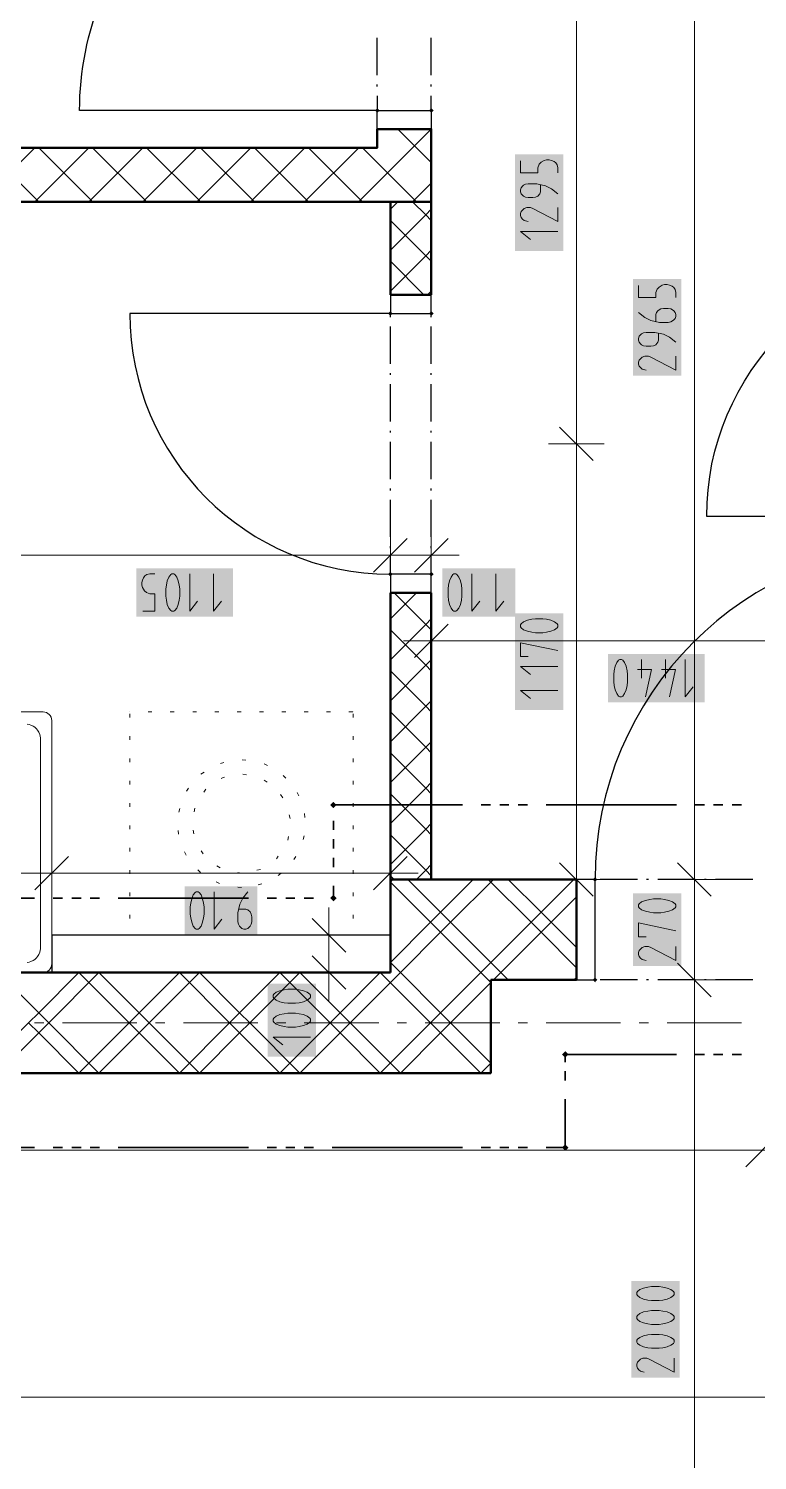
# Model space of a CAD drawing. Header units: millimetres. Extents: x 0 to 594, y 0 to 420.
# Drawn here: x 258.37 to 276.3, y 226.79 to 262 of the extents above; entities that cross this region are included whole.
import ezdxf

# ---------------------------------------------------------------- set-up
doc = ezdxf.new("R2010")
doc.units = ezdxf.units.MM
doc.header["$LTSCALE"] = 8
for name, color, linetype in [('PDF_Dvere', 7, 'Continuous'), ('PDF_Instalacni prizdivka do 1m', 7, 'Continuous'), ('PDF_Koty delkove', 7, 'Continuous'), ('PDF_Osy hlavni', 7, 'Continuous'), ('PDF_Pozarni useky', 7, 'Continuous'), ('PDF_Pricky zdene', 7, 'Continuous'), ('PDF_Sanita', 7, 'Continuous'), ('PDF_Steny akusticke', 7, 'Continuous')]:
    doc.layers.add(name, color=color, linetype=linetype)

msp = doc.modelspace()

# ---------------------------------------------------------------- linework, layer by layer
at = {"layer": 'PDF_Dvere', "lineweight": 25}
for points in [[(266.948, 260.352), (266.948, 259.988), (259.621, 259.988, -0.414214), (266.948, 267.315), (266.948, 266.535)], [(281.465, 250.415), (281.465, 250.005), (275.054, 250.005, -0.414213), (281.465, 256.416)], [(267.269, 254.997), (260.858, 254.997, 0.414213), (267.269, 248.586), (267.269, 248.996)], [(280.549, 241.075), (280.549, 249.318, 0.414213), (272.306, 241.075)]]:
    msp.add_lwpolyline(points, format="xyb", dxfattribs=at)
for points in [[(266.948, 260.856), (266.948, 261.772)], [(268.276, 260.856), (268.276, 261.772)], [(266.948, 260.581), (266.948, 260.627)], [(268.276, 260.581), (268.276, 260.627)], [(268.276, 259.988), (268.276, 260.352)], [(267.269, 254.903), (267.269, 254.949)], [(268.276, 254.903), (268.276, 254.949)], [(267.269, 253.758), (267.269, 254.674)], [(268.276, 253.758), (268.276, 254.674)], [(267.269, 253.483), (267.269, 253.529)], [(267.269, 252.339), (267.269, 253.254)], [(268.276, 253.483), (268.276, 253.529)], [(268.276, 252.339), (268.276, 253.254)], [(267.269, 252.064), (267.269, 252.11)], [(267.269, 250.919), (267.269, 251.835)], [(268.276, 252.064), (268.276, 252.11)], [(268.276, 250.919), (268.276, 251.835)], [(267.269, 250.644), (267.269, 250.69)], [(267.269, 249.499), (267.269, 250.415)], [(268.276, 250.644), (268.276, 250.69)], [(268.276, 249.499), (268.276, 250.415)], [(267.269, 249.225), (267.269, 249.27)], [(268.276, 249.225), (268.276, 249.27)], [(268.276, 248.586), (268.276, 248.996)], [(273.348, 241.075), (272.433, 241.075)], [(273.623, 241.075), (273.577, 241.075)], [(274.768, 241.075), (273.852, 241.075)], [(275.043, 241.075), (274.997, 241.075)], [(276.188, 241.075), (275.272, 241.075)], [(273.348, 238.603), (272.433, 238.603)], [(273.623, 238.603), (273.577, 238.603)], [(274.768, 238.603), (273.852, 238.603)], [(275.043, 238.603), (274.997, 238.603)], [(276.188, 238.603), (275.272, 238.603)]]:
    msp.add_lwpolyline(points, dxfattribs=at)
for points in [[(268.276, 259.988), (268.276, 259.53), (266.948, 259.53), (266.948, 259.988)], [(268.276, 254.997), (268.276, 255.455), (267.269, 255.455), (267.269, 254.997)], [(268.276, 248.128), (268.276, 248.586), (267.269, 248.586), (267.269, 248.128)], [(271.848, 238.603), (272.306, 238.603), (272.306, 241.075), (271.848, 241.075)]]:
    msp.add_lwpolyline(points, close=True, dxfattribs=at)
at = {"layer": 'PDF_Dvere', "lineweight": 25, "transparency": 33554559}
for points in [[(266.948, 259.931), (266.891, 259.988), (267.006, 259.988), (266.948, 260.046)], [(268.276, 259.931), (268.219, 259.988), (268.334, 259.988), (268.276, 260.046)], [(267.269, 254.939), (267.212, 254.997), (267.326, 254.997), (267.269, 255.054)], [(268.276, 254.939), (268.219, 254.997), (268.334, 254.997), (268.276, 255.054)], [(267.269, 248.528), (267.212, 248.586), (267.326, 248.586), (267.269, 248.643)], [(268.276, 248.528), (268.219, 248.586), (268.334, 248.586), (268.276, 248.643)], [(272.363, 241.075), (272.306, 241.018), (272.306, 241.133), (272.249, 241.075)], [(272.363, 238.603), (272.306, 238.545), (272.306, 238.66), (272.249, 238.603)]]:
    msp.add_solid(points, dxfattribs=at)
at = {"layer": 'PDF_Instalacni prizdivka do 1m', "lineweight": 25}
msp.add_lwpolyline([(258.934, 238.786), (267.269, 238.786), (267.269, 239.702), (258.934, 239.702)], close=True, dxfattribs=at)
at = {"layer": 'PDF_Koty delkove', "lineweight": 18}
for points in [[(274.752, 189.328), (274.752, 190.656), (274.752, 191.345), (274.752, 197.73), (274.752, 211.013), (274.752, 217.812), (274.752, 218.29), (274.752, 220.285), (274.752, 226.621), (274.752, 237.522), (274.752, 238.603), (274.752, 241.075), (274.752, 247.057), (274.752, 262.805), (274.752, 268.231), (274.752, 269.559), (274.752, 313.476)], [(271.848, 241.075), (271.848, 251.791), (271.848, 263.652), (271.848, 268.231)], [(270.474, 258.749), (270.474, 258.456), (270.901, 258.456), (270.901, 258.578), (270.932, 258.664), (270.978, 258.713), (271.054, 258.761), (271.115, 258.774), (271.176, 258.774), (271.237, 258.761), (271.298, 258.737), (271.344, 258.7), (271.375, 258.652), (271.39, 258.578), (271.39, 258.456)], [(271.39, 257.942), (271.237, 258.065), (271.084, 258.138), (270.871, 258.186), (270.657, 258.186), (270.596, 258.174), (270.55, 258.15), (270.52, 258.126), (270.489, 258.089), (270.474, 258.04), (270.474, 257.991), (270.489, 257.942), (270.52, 257.905), (270.55, 257.881), (270.596, 257.856), (270.657, 257.844), (270.779, 257.844), (270.84, 257.856), (270.901, 257.881), (270.947, 257.942), (270.963, 257.991), (270.963, 258.162)], [(271.39, 257.599), (271.39, 257.257), (270.779, 257.575), (270.718, 257.599), (270.626, 257.599), (270.566, 257.575), (270.52, 257.539), (270.489, 257.502), (270.474, 257.453), (270.474, 257.404), (270.489, 257.355), (270.52, 257.318), (270.566, 257.282), (270.657, 257.257)], [(271.39, 257.012), (270.474, 257.012), (270.718, 256.817)], [(273.378, 255.681), (273.378, 255.388), (273.805, 255.388), (273.805, 255.51), (273.836, 255.595), (273.882, 255.645), (273.958, 255.693), (274.019, 255.705), (274.08, 255.705), (274.141, 255.693), (274.202, 255.669), (274.248, 255.632)], [(274.248, 255.632), (274.279, 255.584), (274.294, 255.51), (274.294, 255.388)], [(273.805, 254.801), (273.805, 254.972), (273.821, 255.021), (273.851, 255.057), (273.882, 255.082), (273.927, 255.106), (273.988, 255.118), (274.11, 255.118), (274.172, 255.106), (274.217, 255.082), (274.248, 255.057), (274.279, 255.021), (274.294, 254.972), (274.294, 254.923), (274.279, 254.874), (274.248, 254.837), (274.217, 254.813), (274.172, 254.788), (274.11, 254.776), (273.897, 254.776), (273.683, 254.825), (273.53, 254.898), (273.378, 255.021)], [(273.561, 254.531), (273.5, 254.519), (273.454, 254.495), (273.424, 254.47), (273.393, 254.434), (273.378, 254.384), (273.378, 254.336), (273.393, 254.287), (273.424, 254.25), (273.454, 254.226), (273.5, 254.201), (273.561, 254.188), (273.683, 254.188), (273.744, 254.201), (273.805, 254.226), (273.851, 254.287), (273.867, 254.336), (273.867, 254.507)], [(274.294, 254.287), (274.141, 254.409), (273.988, 254.483), (273.775, 254.531), (273.561, 254.531)], [(274.294, 253.944), (274.294, 253.601), (273.683, 253.92), (273.622, 253.944), (273.53, 253.944), (273.47, 253.92), (273.424, 253.883), (273.393, 253.847), (273.378, 253.797), (273.378, 253.749), (273.393, 253.7), (273.424, 253.663), (273.47, 253.626), (273.561, 253.601)], [(272.26, 251.379), (271.436, 252.203)], [(272.535, 251.791), (271.848, 251.791), (271.161, 251.791)], [(267.269, 249.734), (267.269, 249.047), (267.269, 248.36)], [(268.276, 249.734), (268.276, 249.047), (268.276, 248.36)], [(267.681, 249.459), (266.857, 248.635)], [(268.688, 249.459), (267.864, 248.635)], [(268.276, 249.047), (267.269, 249.047), (262.879, 249.047), (257.148, 249.047), (237.457, 249.047), (235.946, 249.047), (234.068, 249.047)], [(268.276, 249.047), (268.963, 249.047)], [(261.181, 247.673), (261.474, 247.673), (261.474, 248.1), (261.352, 248.1), (261.267, 248.131), (261.217, 248.177), (261.169, 248.253), (261.157, 248.313), (261.157, 248.375), (261.169, 248.436), (261.193, 248.497), (261.23, 248.542), (261.278, 248.574), (261.352, 248.589), (261.474, 248.589)], [(262.331, 248.589), (262.331, 247.673), (262.526, 247.917)], [(262.918, 248.589), (262.918, 247.673), (263.113, 247.917)], [(269.275, 248.589), (269.275, 247.673), (269.471, 247.917)], [(269.862, 248.589), (269.862, 247.673), (270.058, 247.917)], [(268.276, 247.631), (268.276, 246.944), (268.276, 246.257)], [(268.688, 247.356), (267.864, 246.532)], [(268.276, 246.944), (267.589, 246.944)], [(317.184, 246.944), (311.05, 246.944), (310.736, 246.944), (307.205, 246.944), (304.151, 246.944), (303.996, 246.944), (302.988, 246.944), (293.692, 246.944), (291.769, 246.944), (282.472, 246.944), (281.465, 246.944), (268.276, 246.944)], [(270.657, 246.556), (270.474, 246.556), (270.474, 246.898), (271.39, 246.703)], [(271.39, 246.311), (270.474, 246.311), (270.718, 246.116)], [(272.888, 245.585), (272.913, 245.57), (272.962, 245.57), (272.987, 245.585), (273.035, 245.646), (273.072, 245.738), (273.097, 245.845), (273.109, 245.936), (273.109, 246.119), (273.097, 246.21), (273.072, 246.318), (273.035, 246.409), (272.987, 246.471), (272.962, 246.486), (272.913, 246.486), (272.888, 246.471), (272.84, 246.409), (272.803, 246.318), (272.779, 246.21), (272.767, 246.119)], [(273.354, 246.242), (273.696, 246.242), (273.549, 245.57)], [(273.451, 246.486), (273.451, 246.028)], [(273.941, 246.242), (274.284, 246.242), (274.136, 245.57)], [(274.038, 246.486), (274.038, 246.028)], [(274.528, 246.486), (274.528, 245.57), (274.723, 245.814)], [(272.767, 246.119), (272.767, 245.936), (272.779, 245.845), (272.803, 245.738), (272.84, 245.646), (272.888, 245.585)], [(271.39, 245.724), (270.474, 245.724), (270.718, 245.529)], [(259.347, 241.64), (258.522, 240.816)], [(258.934, 241.915), (258.934, 241.228), (258.934, 240.541)], [(267.681, 241.64), (266.857, 240.816)], [(267.269, 241.915), (267.269, 241.228), (267.269, 240.541)], [(243.364, 241.228), (258.934, 241.228), (263.501, 241.228), (267.269, 241.228), (267.956, 241.228)], [(272.26, 240.663), (271.436, 241.488)], [(275.164, 240.663), (274.34, 241.488)], [(272.535, 241.075), (271.848, 241.075), (271.161, 241.075)], [(271.848, 241.075), (271.848, 240.388)], [(275.439, 241.075), (274.752, 241.075), (274.065, 241.075)], [(262.648, 240.022), (262.673, 240.129), (262.686, 240.22), (262.686, 240.403), (262.673, 240.494), (262.648, 240.602), (262.612, 240.693), (262.563, 240.755), (262.538, 240.77), (262.49, 240.77), (262.465, 240.755), (262.416, 240.693), (262.38, 240.602), (262.355, 240.494), (262.343, 240.403)], [(262.93, 240.77), (262.93, 239.854), (263.125, 240.098)], [(263.762, 240.77), (263.639, 240.617), (263.566, 240.464), (263.517, 240.251), (263.517, 240.036), (263.53, 239.976), (263.554, 239.93), (263.578, 239.9), (263.615, 239.869), (263.664, 239.854), (263.712, 239.854), (263.762, 239.869), (263.798, 239.9), (263.822, 239.93), (263.847, 239.976), (263.86, 240.036), (263.86, 240.159), (263.847, 240.22), (263.822, 240.281), (263.762, 240.327), (263.712, 240.342), (263.541, 240.342)], [(262.343, 240.403), (262.343, 240.22), (262.355, 240.129), (262.38, 240.022), (262.416, 239.93), (262.465, 239.869), (262.49, 239.854), (262.538, 239.854), (262.563, 239.869), (262.612, 239.93), (262.648, 240.022)], [(265.758, 240.388), (265.758, 239.702), (265.758, 238.786), (265.758, 238.099)], [(266.17, 239.289), (265.345, 240.114)], [(273.561, 239.668), (273.378, 239.668), (273.378, 240.01), (274.294, 239.815)], [(266.444, 239.702), (265.758, 239.702), (265.071, 239.702)], [(266.17, 238.374), (265.345, 239.198)], [(273.393, 239.326), (273.378, 239.277), (273.378, 239.228), (273.393, 239.179), (273.424, 239.142), (273.47, 239.106), (273.561, 239.081)], [(274.294, 239.423), (274.294, 239.081), (273.683, 239.399), (273.622, 239.423), (273.53, 239.423), (273.47, 239.399), (273.424, 239.362), (273.393, 239.326)], [(266.444, 238.786), (265.758, 238.786), (265.071, 238.786)], [(275.164, 238.19), (274.34, 239.015)], [(275.439, 238.603), (274.752, 238.603), (274.065, 238.603)], [(264.932, 238.374), (264.749, 238.374), (264.659, 238.361), (264.551, 238.337), (264.46, 238.3), (264.398, 238.252), (264.384, 238.227), (264.384, 238.179), (264.398, 238.154), (264.46, 238.105), (264.551, 238.069), (264.659, 238.044), (264.749, 238.031), (264.932, 238.031), (265.024, 238.044), (265.131, 238.069), (265.223, 238.105), (265.284, 238.154), (265.3, 238.179), (265.3, 238.227), (265.284, 238.252), (265.223, 238.3), (265.131, 238.337), (265.024, 238.361), (264.932, 238.374)], [(265.3, 237.2), (264.384, 237.2), (264.627, 237.004)], [(276.84, 234.832), (276.015, 234.008)], [(409.093, 234.42), (398.881, 234.42), (391.828, 234.42), (385.142, 234.42), (315.719, 234.42), (309.033, 234.42), (302.576, 234.42), (300.24, 234.42), (292.913, 234.42), (291.86, 234.42), (284.533, 234.42), (282.198, 234.42), (276.428, 234.42), (225.78, 234.42)], [(273.35, 230.352), (273.335, 230.327), (273.335, 230.278), (273.35, 230.253), (273.411, 230.205), (273.503, 230.168), (273.61, 230.143), (273.7, 230.131), (273.884, 230.131), (273.975, 230.143), (274.082, 230.168), (274.174, 230.205), (274.235, 230.253), (274.251, 230.278), (274.251, 230.327), (274.235, 230.352), (274.174, 230.4), (274.082, 230.437), (273.975, 230.461), (273.884, 230.474)], [(273.884, 230.474), (273.7, 230.474), (273.61, 230.461), (273.503, 230.437), (273.411, 230.4), (273.35, 230.352)], [(274.251, 229.299), (274.251, 228.957), (273.64, 229.275), (273.579, 229.299), (273.487, 229.299), (273.426, 229.275), (273.381, 229.239), (273.35, 229.202), (273.335, 229.153), (273.335, 229.104), (273.35, 229.055), (273.381, 229.018), (273.426, 228.982), (273.517, 228.957)], [(492.987, 228.341), (475.377, 228.341), (472.422, 228.341), (457.634, 228.341), (456.306, 228.341), (177.604, 228.341)]]:
    msp.add_lwpolyline(points, dxfattribs=at)
for points in [[(261.744, 248.222), (261.744, 248.039), (261.756, 247.948), (261.78, 247.841), (261.817, 247.749), (261.865, 247.688), (261.89, 247.673), (261.939, 247.673), (261.964, 247.688), (262.012, 247.749), (262.049, 247.841), (262.074, 247.948), (262.086, 248.039), (262.086, 248.222), (262.074, 248.313), (262.049, 248.421), (262.012, 248.512), (261.964, 248.574), (261.939, 248.589), (261.89, 248.589), (261.865, 248.574), (261.817, 248.512), (261.78, 248.421), (261.756, 248.313)], [(268.688, 248.222), (268.688, 248.039), (268.701, 247.948), (268.725, 247.841), (268.762, 247.749), (268.81, 247.688), (268.835, 247.673), (268.883, 247.673), (268.908, 247.688), (268.957, 247.749), (268.994, 247.841), (269.018, 247.948), (269.031, 248.039), (269.031, 248.222), (269.018, 248.313), (268.994, 248.421), (268.957, 248.512), (268.908, 248.574), (268.883, 248.589), (268.835, 248.589), (268.81, 248.574), (268.762, 248.512), (268.725, 248.421), (268.701, 248.313)], [(271.023, 247.485), (270.84, 247.485), (270.749, 247.473), (270.642, 247.449), (270.55, 247.412), (270.489, 247.364), (270.474, 247.339), (270.474, 247.29), (270.489, 247.265), (270.55, 247.217), (270.642, 247.18), (270.749, 247.155), (270.84, 247.143), (271.023, 247.143), (271.115, 247.155), (271.222, 247.18), (271.313, 247.217), (271.375, 247.265), (271.39, 247.29), (271.39, 247.339), (271.375, 247.364), (271.313, 247.412), (271.222, 247.449), (271.115, 247.473)], [(273.927, 240.598), (273.744, 240.598), (273.653, 240.585), (273.546, 240.561), (273.454, 240.524), (273.393, 240.476), (273.378, 240.451), (273.378, 240.402), (273.393, 240.377), (273.454, 240.329), (273.546, 240.292), (273.653, 240.267), (273.744, 240.255), (273.927, 240.255), (274.019, 240.267), (274.126, 240.292), (274.217, 240.329), (274.279, 240.377), (274.294, 240.402), (274.294, 240.451), (274.279, 240.476), (274.217, 240.524), (274.126, 240.561), (274.019, 240.585)], [(264.932, 237.787), (264.749, 237.787), (264.659, 237.774), (264.551, 237.75), (264.46, 237.713), (264.398, 237.665), (264.384, 237.64), (264.384, 237.591), (264.398, 237.567), (264.46, 237.518), (264.551, 237.481), (264.659, 237.456), (264.749, 237.444), (264.932, 237.444), (265.024, 237.456), (265.131, 237.481), (265.223, 237.518), (265.284, 237.567), (265.3, 237.591), (265.3, 237.64), (265.284, 237.665), (265.223, 237.713), (265.131, 237.75), (265.024, 237.774)], [(273.884, 231.061), (273.7, 231.061), (273.61, 231.048), (273.503, 231.024), (273.411, 230.987), (273.35, 230.939), (273.335, 230.914), (273.335, 230.866), (273.35, 230.841), (273.411, 230.792), (273.503, 230.755), (273.61, 230.73), (273.7, 230.718), (273.884, 230.718), (273.975, 230.73), (274.082, 230.755), (274.174, 230.792), (274.235, 230.841), (274.251, 230.866), (274.251, 230.914), (274.235, 230.939), (274.174, 230.987), (274.082, 231.024), (273.975, 231.048)], [(273.884, 229.887), (273.7, 229.887), (273.61, 229.874), (273.503, 229.85), (273.411, 229.813), (273.35, 229.765), (273.335, 229.74), (273.335, 229.691), (273.35, 229.666), (273.411, 229.618), (273.503, 229.581), (273.61, 229.556), (273.7, 229.544), (273.884, 229.544), (273.975, 229.556), (274.082, 229.581), (274.174, 229.618), (274.235, 229.666), (274.251, 229.691), (274.251, 229.74), (274.235, 229.765), (274.174, 229.813), (274.082, 229.85), (273.975, 229.874)]]:
    msp.add_lwpolyline(points, close=True, dxfattribs=at)
at = {"layer": 'PDF_Koty delkove', "color": 7, "lineweight": 18, "true_color": 0xffffff, "transparency": 33554559}
for points in [[(271.528, 256.532), (271.528, 258.911), (270.337, 256.532), (270.337, 258.911)], [(274.432, 253.464), (274.432, 255.843), (273.241, 253.464), (273.241, 255.843)], [(263.398, 248.726), (261.019, 248.726), (263.398, 247.536), (261.019, 247.536)], [(270.343, 248.726), (268.551, 248.726), (270.343, 247.536), (268.551, 247.536)], [(271.528, 245.244), (271.528, 247.623), (270.337, 245.244), (270.337, 247.623)], [(275.008, 246.623), (272.629, 246.623), (275.008, 245.433), (272.629, 245.433)], [(263.997, 240.907), (262.206, 240.907), (263.997, 239.717), (262.206, 239.717)], [(274.432, 238.943), (274.432, 240.735), (273.241, 238.943), (273.241, 240.735)], [(265.437, 236.719), (265.437, 238.511), (264.246, 236.719), (264.246, 238.511)], [(274.388, 228.819), (274.388, 231.198), (273.198, 228.819), (273.198, 231.198)]]:
    msp.add_solid(points, dxfattribs=at)
at = {"layer": 'PDF_Osy hlavni', "lineweight": 18}
for points in [[(258.74, 237.549), (258.511, 237.549)], [(261.03, 237.549), (259.198, 237.549)], [(261.717, 237.549), (261.488, 237.549)], [(264.007, 237.549), (262.175, 237.549)], [(264.693, 237.549), (264.464, 237.549)], [(266.983, 237.549), (265.151, 237.549)], [(267.67, 237.549), (267.441, 237.549)], [(269.96, 237.549), (268.128, 237.549)], [(270.647, 237.549), (270.418, 237.549)], [(272.936, 237.549), (271.105, 237.549)], [(273.623, 237.549), (273.394, 237.549)], [(275.913, 237.549), (274.081, 237.549)]]:
    msp.add_lwpolyline(points, dxfattribs=at)
at = {"layer": 'PDF_Pozarni useky', "lineweight": 35}
for points in [[(269.044, 242.907), (265.867, 242.907)], [(269.731, 242.907), (269.502, 242.907)], [(270.189, 242.907), (269.96, 242.907)], [(270.647, 242.907), (270.418, 242.907)], [(274.31, 242.907), (271.105, 242.907)], [(274.997, 242.907), (274.768, 242.907)], [(275.455, 242.907), (275.226, 242.907)], [(275.913, 242.907), (275.684, 242.907)], [(265.867, 242.292), (265.867, 242.521)], [(265.867, 241.834), (265.867, 242.063)], [(265.867, 241.376), (265.867, 241.605)], [(265.867, 240.918), (265.867, 240.617), (265.838, 240.617)], [(258.511, 240.617), (255.306, 240.617)], [(259.198, 240.617), (258.969, 240.617)], [(259.656, 240.617), (259.427, 240.617)], [(260.114, 240.617), (259.885, 240.617)], [(263.778, 240.617), (260.572, 240.617)], [(264.464, 240.617), (264.236, 240.617)], [(264.922, 240.617), (264.693, 240.617)], [(265.38, 240.617), (265.151, 240.617)], [(274.31, 236.771), (271.573, 236.771)], [(271.573, 236.585), (271.573, 236.771)], [(274.997, 236.771), (274.768, 236.771)], [(275.455, 236.771), (275.226, 236.771)], [(275.913, 236.771), (275.684, 236.771)], [(271.573, 236.128), (271.573, 236.356)], [(271.105, 234.481), (271.573, 234.481), (271.573, 235.67)], [(258.511, 234.481), (255.306, 234.481)], [(259.198, 234.481), (258.969, 234.481)], [(259.656, 234.481), (259.427, 234.481)], [(260.114, 234.481), (259.885, 234.481)], [(263.778, 234.481), (260.572, 234.481)], [(264.464, 234.481), (264.236, 234.481)], [(264.922, 234.481), (264.693, 234.481)], [(265.38, 234.481), (265.151, 234.481)], [(269.044, 234.481), (265.838, 234.481)], [(269.731, 234.481), (269.502, 234.481)], [(270.189, 234.481), (269.96, 234.481)], [(270.647, 234.481), (270.418, 234.481)]]:
    msp.add_lwpolyline(points, dxfattribs=at)
at = {"layer": 'PDF_Pozarni useky', "lineweight": 35, "transparency": 33554559}
for points in [[(265.867, 242.827), (265.787, 242.907), (265.947, 242.907), (265.867, 242.987)], [(265.947, 242.907), (265.867, 242.827), (265.867, 242.987), (265.787, 242.907)], [(265.948, 240.617), (265.867, 240.537), (265.867, 240.698), (265.787, 240.617)], [(265.867, 240.537), (265.787, 240.617), (265.948, 240.617), (265.867, 240.698)], [(271.654, 236.771), (271.573, 236.691), (271.573, 236.851), (271.493, 236.771)], [(271.573, 236.691), (271.493, 236.771), (271.654, 236.771), (271.573, 236.851)], [(271.573, 234.401), (271.493, 234.481), (271.654, 234.481), (271.573, 234.561)], [(271.654, 234.481), (271.573, 234.401), (271.573, 234.561), (271.493, 234.481)]]:
    msp.add_solid(points, dxfattribs=at)
at = {"layer": 'PDF_Pricky zdene', "lineweight": 50}
for points in [[(266.948, 259.53), (268.276, 259.53), (268.276, 259.072), (268.276, 257.928), (268.276, 257.744), (267.269, 257.744), (237.457, 257.744), (235.946, 257.744), (235.946, 259.072), (235.992, 259.072), (266.948, 259.072), (266.948, 259.53)], [(268.276, 255.455), (268.276, 257.515), (268.276, 257.744), (267.269, 257.744), (267.269, 257.515), (267.269, 255.455)], [(268.276, 255.455), (267.269, 255.455)], [(267.269, 248.128), (268.276, 248.128)], [(267.269, 248.128), (267.269, 246.067), (267.269, 241.075), (268.276, 241.075), (268.276, 246.067), (268.276, 248.128)]]:
    msp.add_lwpolyline(points, dxfattribs=at)
at = {"layer": 'PDF_Pricky zdene', "lineweight": 9}
for points in [[(267.91, 259.072), (267.864, 259.118), (267.452, 259.53)], [(268.276, 259.53), (268.276, 259.53), (267.864, 259.118), (267.818, 259.072)], [(258.522, 259.072), (257.24, 257.79), (257.194, 257.744)], [(258.614, 257.744), (258.568, 257.79), (257.286, 259.072)], [(259.85, 259.072), (258.568, 257.79), (258.522, 257.744)], [(259.942, 257.744), (259.896, 257.79), (258.614, 259.072)], [(261.178, 259.072), (259.896, 257.79), (259.85, 257.744)], [(261.27, 257.744), (261.224, 257.79), (259.942, 259.072)], [(262.506, 259.072), (261.224, 257.79), (261.178, 257.744)], [(262.598, 257.744), (262.552, 257.79), (261.27, 259.072)], [(263.834, 259.072), (262.552, 257.79), (262.506, 257.744)], [(263.926, 257.744), (263.88, 257.79), (262.598, 259.072)], [(265.162, 259.072), (263.88, 257.79), (263.834, 257.744)], [(265.254, 257.744), (265.208, 257.79), (263.926, 259.072)], [(266.49, 259.072), (265.208, 257.79), (265.162, 257.744)], [(266.582, 257.744), (266.536, 257.79), (265.254, 259.072)], [(267.818, 259.072), (266.536, 257.79), (266.49, 257.744)], [(267.91, 257.744), (267.864, 257.79), (266.582, 259.072)], [(268.276, 258.706), (267.91, 259.072)], [(268.276, 258.202), (267.864, 257.79), (267.818, 257.744)], [(267.452, 257.744), (267.269, 257.561)], [(268.276, 257.561), (268.139, 257.424), (267.269, 256.554)], [(268.276, 257.286), (268.139, 257.424), (267.818, 257.744)], [(268.276, 256.279), (268.139, 256.416), (267.269, 257.286)], [(268.276, 256.554), (268.139, 256.416), (267.269, 255.546)], [(268.093, 255.455), (267.269, 256.279)], [(268.276, 255.546), (268.185, 255.455)], [(267.91, 248.128), (267.269, 247.487)], [(268.276, 247.212), (268.139, 247.349), (267.36, 248.128)], [(268.276, 247.487), (268.139, 247.349), (267.269, 246.479)], [(268.276, 246.204), (268.139, 246.342), (267.269, 247.212)], [(268.276, 246.479), (268.139, 246.342), (267.269, 245.472)], [(268.276, 245.197), (268.139, 245.334), (267.269, 246.204)], [(268.276, 245.472), (268.139, 245.334), (267.269, 244.464)], [(268.276, 244.189), (268.139, 244.327), (267.269, 245.197)], [(268.276, 244.464), (268.139, 244.327), (267.269, 243.457)], [(268.276, 243.182), (268.139, 243.319), (267.269, 244.189)], [(268.276, 243.457), (268.139, 243.319), (267.269, 242.449)], [(268.276, 242.174), (268.139, 242.312), (267.269, 243.182)], [(268.276, 242.449), (268.139, 242.312), (267.269, 241.442)], [(268.276, 241.167), (268.139, 241.304), (267.269, 242.174)], [(268.276, 241.442), (268.139, 241.304), (267.91, 241.075)], [(267.36, 241.075), (267.269, 241.167)]]:
    msp.add_lwpolyline(points, dxfattribs=at)
at = {"layer": 'PDF_Sanita', "lineweight": 13}
msp.add_lwpolyline([(258.724, 245.197), (258.724, 245.197), (243.575, 245.197, 0.414178), (243.364, 244.986), (243.364, 238.996, 0.414212), (243.575, 238.786), (258.724, 238.786, 0.41423), (258.934, 238.996), (258.934, 244.986, 0.414198), (258.724, 245.197)], format="xyb", dxfattribs=at)
for points in [[(260.858, 245.197), (260.858, 245.197)], [(260.858, 245.197), (260.858, 245.197)], [(260.858, 245.057), (260.858, 245.149)], [(261.396, 245.197), (261.305, 245.197)], [(261.946, 245.197), (261.854, 245.197)], [(262.495, 245.197), (262.404, 245.197)], [(263.045, 245.197), (262.953, 245.197)], [(263.594, 245.197), (263.503, 245.197)], [(264.144, 245.197), (264.052, 245.197)], [(264.693, 245.197), (264.602, 245.197)], [(265.243, 245.197), (265.151, 245.197)], [(265.793, 245.197), (265.701, 245.197)], [(266.342, 245.197), (266.25, 245.197)], [(266.353, 245.197), (266.353, 245.197)], [(266.353, 245.197), (266.353, 245.197)], [(266.353, 245.057), (266.353, 245.149)], [(258.327, 244.893), (258.378, 244.885), (258.425, 244.87), (258.476, 244.846), (258.516, 244.819), (258.557, 244.782), (258.589, 244.745), (258.619, 244.696), (258.642, 244.642), (258.652, 244.601), (258.658, 244.559), (258.66, 241.964), (258.658, 239.368), (258.652, 239.326), (258.642, 239.286), (258.619, 239.232), (258.589, 239.183), (258.557, 239.146), (258.516, 239.108), (258.476, 239.082), (258.425, 239.057), (258.378, 239.043), (258.327, 239.034)], [(260.858, 244.508), (260.858, 244.599)], [(266.353, 244.508), (266.353, 244.599)], [(260.858, 243.958), (260.858, 244.05)], [(266.353, 243.958), (266.353, 244.05)], [(262.608, 243.661), (262.683, 243.713)], [(263.085, 243.929), (263.173, 243.953)], [(263.625, 244.018), (263.716, 244.01)], [(264.162, 243.915), (264.245, 243.877)], [(260.858, 243.409), (260.858, 243.5)], [(263.106, 243.556), (263.138, 243.577), (263.19, 243.588)], [(263.639, 243.664), (263.729, 243.646)], [(264.162, 243.517), (264.238, 243.467)], [(264.631, 243.635), (264.696, 243.57)], [(266.353, 243.409), (266.353, 243.5)], [(262.253, 243.245), (262.305, 243.32)], [(262.68, 243.22), (262.731, 243.296)], [(264.569, 243.162), (264.62, 243.086)], [(264.976, 243.211), (265.015, 243.128)], [(260.858, 242.859), (260.858, 242.951)], [(262.062, 242.732), (262.085, 242.821)], [(262.441, 242.736), (262.459, 242.826)], [(264.783, 242.667), (264.801, 242.578)], [(265.154, 242.694), (265.162, 242.603)], [(266.353, 242.859), (266.353, 242.951)], [(260.858, 242.31), (260.858, 242.401)], [(262.058, 242.185), (262.05, 242.276)], [(262.434, 242.197), (262.416, 242.287)], [(266.353, 242.31), (266.353, 242.401)], [(264.763, 242.128), (264.745, 242.039)], [(265.144, 242.147), (265.12, 242.059)], [(260.858, 241.76), (260.858, 241.852)], [(262.243, 241.67), (262.204, 241.753)], [(262.661, 241.707), (262.61, 241.783)], [(264.511, 241.649), (264.469, 241.586)], [(264.946, 241.638), (264.894, 241.563)], [(266.353, 241.76), (266.353, 241.852)], [(260.858, 241.211), (260.858, 241.302)], [(262.593, 241.25), (262.528, 241.314)], [(263.077, 241.362), (263.001, 241.412)], [(263.605, 241.228), (263.515, 241.246)], [(264.075, 241.323), (264.073, 241.321), (263.986, 241.304)], [(264.586, 241.227), (264.511, 241.174)], [(266.353, 241.211), (266.353, 241.302)], [(263.066, 240.975), (262.983, 241.013)], [(263.605, 240.879), (263.514, 240.887)], [(264.107, 240.964), (264.018, 240.941)], [(260.858, 240.661), (260.858, 240.753)], [(266.353, 240.661), (266.353, 240.753)], [(260.858, 240.112), (260.858, 240.203)], [(266.353, 240.112), (266.353, 240.203)], [(260.858, 239.702), (260.858, 239.702)], [(260.858, 239.702), (260.858, 239.702)], [(261.396, 239.702), (261.305, 239.702)], [(261.946, 239.702), (261.854, 239.702)], [(262.495, 239.702), (262.404, 239.702)], [(263.045, 239.702), (262.953, 239.702)], [(263.594, 239.702), (263.503, 239.702)], [(264.144, 239.702), (264.052, 239.702)], [(264.693, 239.702), (264.602, 239.702)], [(265.243, 239.702), (265.151, 239.702)], [(265.793, 239.702), (265.701, 239.702)], [(266.342, 239.702), (266.25, 239.702)], [(266.353, 239.702), (266.353, 239.702)], [(266.353, 239.702), (266.353, 239.702)]]:
    msp.add_lwpolyline(points, dxfattribs=at)
at = {"layer": 'PDF_Steny akusticke', "lineweight": 9}
for points in [[(267.269, 241.011), (267.333, 241.075)], [(268.258, 240.022), (267.269, 241.011)], [(268.505, 240.269), (267.699, 241.075)], [(269.806, 241.075), (268.753, 240.022), (268.505, 240.269), (269.311, 241.075)], [(270.731, 240.022), (269.678, 241.075)], [(271.848, 239.399), (271.225, 240.022), (270.978, 240.269), (270.172, 241.075)], [(270.731, 240.022), (270.978, 240.269), (271.784, 241.075)], [(270.978, 239.775), (271.225, 240.022), (271.848, 240.645)], [(268.258, 240.022), (268.505, 240.269)], [(267.516, 238.786), (268.505, 239.775), (268.258, 240.022), (267.269, 239.033)], [(269.806, 238.603), (270.978, 239.775), (270.731, 240.022), (269.494, 238.786), (268.505, 239.775)], [(268.505, 239.775), (268.753, 240.022)], [(270.172, 238.603), (268.753, 240.022)], [(271.848, 238.905), (270.978, 239.775)], [(260.098, 236.313), (258.861, 237.549), (258.614, 237.797), (257.625, 238.786)], [(258.367, 237.549), (258.614, 237.797), (259.603, 238.786)], [(258.614, 237.302), (258.861, 237.549), (260.098, 238.786)], [(260.839, 237.549), (259.603, 238.786)], [(262.57, 236.313), (261.334, 237.549), (261.087, 237.797), (260.098, 238.786)], [(260.839, 237.549), (261.087, 237.797), (262.076, 238.786)], [(261.087, 237.302), (261.334, 237.549), (262.57, 238.786)], [(263.312, 237.549), (262.076, 238.786)], [(265.043, 236.313), (263.807, 237.549), (263.56, 237.797), (262.57, 238.786)], [(263.312, 237.549), (263.56, 237.797), (264.549, 238.786)], [(263.56, 237.302), (263.807, 237.549), (265.043, 238.786)], [(265.785, 237.549), (264.549, 238.786)], [(267.516, 236.313), (266.28, 237.549), (266.032, 237.797), (265.043, 238.786)], [(265.785, 237.549), (266.032, 237.797), (267.022, 238.786)], [(266.032, 237.302), (266.28, 237.549), (267.516, 238.786)], [(268.258, 237.549), (267.022, 238.786)], [(267.516, 238.786), (267.269, 239.033)], [(269.742, 236.56), (268.753, 237.549), (268.505, 237.797), (267.516, 238.786)], [(268.258, 237.549), (268.505, 237.797), (269.494, 238.786)], [(269.742, 238.538), (269.494, 238.786)], [(268.505, 237.302), (268.753, 237.549), (269.742, 238.538)], [(271.784, 238.603), (271.848, 238.667)], [(257.625, 236.313), (258.614, 237.302), (258.367, 237.549), (257.13, 236.313)], [(260.098, 236.313), (261.087, 237.302), (260.839, 237.549), (259.603, 236.313)], [(262.57, 236.313), (263.56, 237.302), (263.312, 237.549), (262.076, 236.313)], [(265.043, 236.313), (266.032, 237.302), (265.785, 237.549), (264.549, 236.313)], [(267.516, 236.313), (268.505, 237.302), (268.258, 237.549), (267.022, 236.313)], [(259.603, 236.313), (258.614, 237.302)], [(262.076, 236.313), (261.087, 237.302)], [(264.549, 236.313), (263.56, 237.302)], [(267.022, 236.313), (266.032, 237.302)], [(269.494, 236.313), (268.505, 237.302)], [(269.494, 236.313), (269.742, 236.56)]]:
    msp.add_lwpolyline(points, dxfattribs=at)
at = {"layer": 'PDF_Steny akusticke', "lineweight": 50}
for points in [[(271.848, 241.075), (270.749, 241.075), (268.276, 241.075), (267.269, 241.075), (267.269, 241.075), (267.269, 238.786)], [(271.848, 241.075), (271.848, 238.603)], [(267.269, 238.786), (243.364, 238.786), (243.364, 238.648), (243.364, 238.648), (241.945, 238.648), (235.946, 238.648), (235.946, 236.45)], [(235.946, 236.313), (243.364, 236.313), (269.742, 236.313), (269.742, 238.603)], [(269.742, 238.603), (270.749, 238.603), (271.848, 238.603)]]:
    msp.add_lwpolyline(points, dxfattribs=at)

doc.saveas('drawing.dxf')
